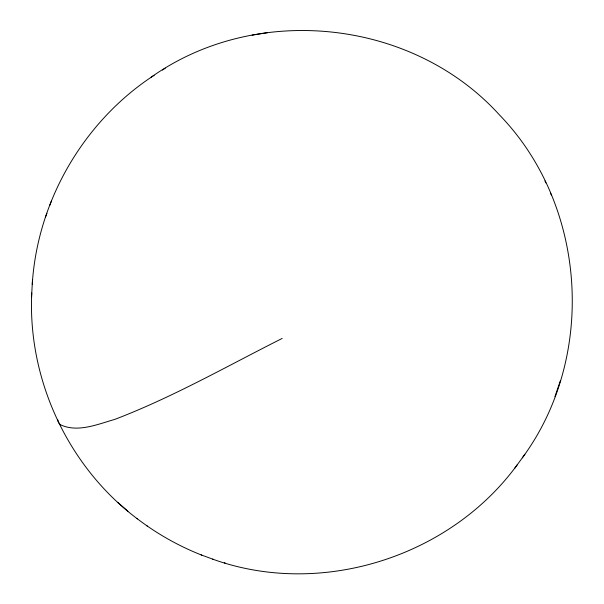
<?xml version="1.0" encoding="UTF-8"?>
<svg xmlns="http://www.w3.org/2000/svg" width="604" height="604" viewBox="0 0 604 604"><rect width="100%" height="100%" fill="white"/><g stroke="black" fill="none" stroke-linecap="round" stroke-linejoin="round"><path stroke-width="0.91" d="M31.77 292.963C27.527 379.471 68.056 466.832 137.425 518.889M32.254 284.363C37.388 200.8 83.933 120.951 154.118 75.296M31.551 297.07L32.473 280.158M522.332 457.824C596.79 356.881 586.99 205.126 499.516 114.987C412.668 19.124 256.602 2.514 151.189 77.184M554.933 396.662L560.482 380.407M49.86 205.156L51.393 201.109M45.413 217.289L46.931 213.28M212.661 559.138C320.588 598.066 449.874 557.273 517.243 464.793M514.714 468.266L524.884 454.321M162.416 70.056L165.269 68.207M282.196 338.414C226.832 366.296 172.699 397.273 114.669 419.44C97.72 424.234 77.931 432.796 60.725 424.899A453.627 53.416 -23.5 0 1 58.052 421.267L57.803 419.825M267.572 32.661L252.087 35.168M136.798 518.383C156.428 533.475 178.165 545.774 201.17 554.91L201.759 555.099M224.333 562.822L225.36 563.162M201.17 554.91L213.461 559.402M117.72 502.324L127.882 511.226M146.878 525.737L147.316 526.099M544.936 180.928L545.857 182.929M550.448 193.053L551.429 195.183"/></g></svg>
